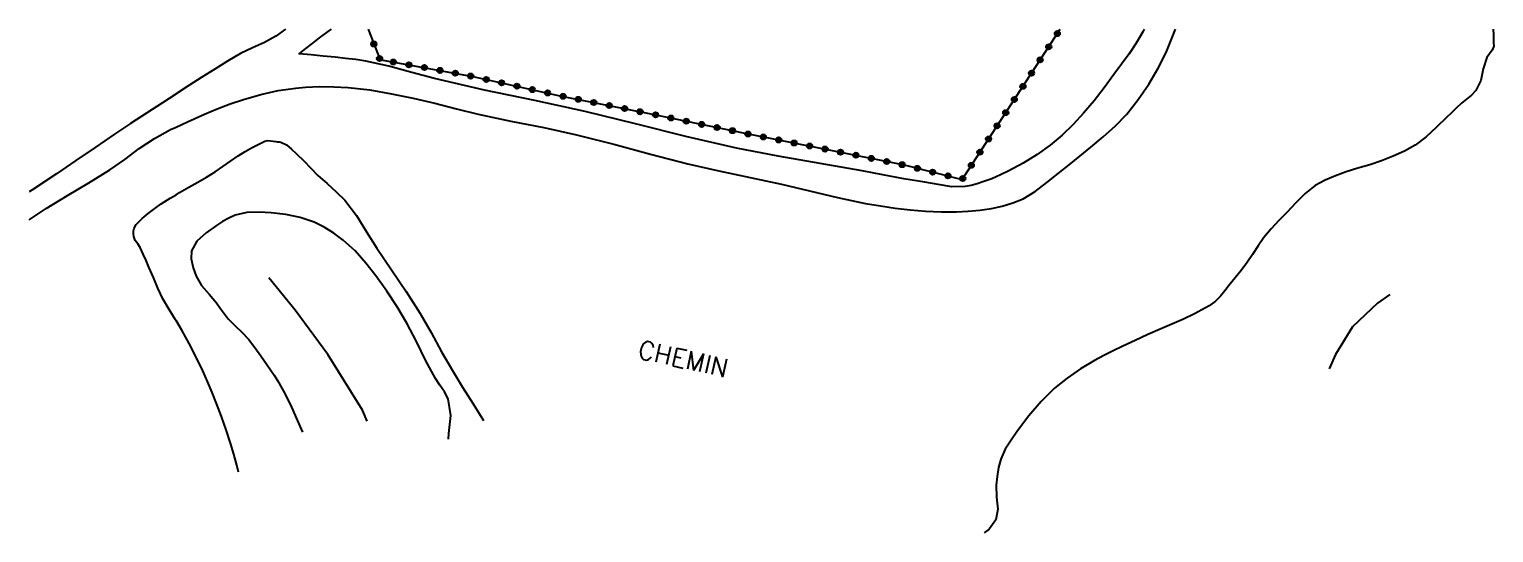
# Model space of a CAD drawing. Header units: millimetres. Extents: x 215000 to 216002, y 109000 to 110000.
# Drawn here: x 215000 to 215139.7, y 109952 to 110000 of the extents above; entities that cross this region are included whole.
import ezdxf

# ---------------------------------------------------------------- set-up
doc = ezdxf.new("R2010")
doc.units = ezdxf.units.MM
doc.layers.get('0').update_dxf_attribs({"linetype": 'CONTINUOUS'})
for name, color, linetype in [('W0071', 7, 'CONTINUOUS'), ('W0211', 2, 'CONTINUOUS'), ('W0214', 2, 'CONTINUOUS'), ('W0323', 7, 'CONTINUOUS'), ('W0330', 7, 'CONTINUOUS'), ('W0989', 7, 'CONTINUOUS')]:
    doc.layers.add(name, color=color, linetype=linetype)
doc.styles.get("Standard").update_dxf_attribs({"font": 'romans.shx', "width": 0.85})

# ---------------------------------------------------------------- blocks, each defined once
blk = doc.blocks.new('t323o')
at = {"color": 0, "linetype": 'Continuous'}
for radius in [0.25, 0.15]:
    blk.add_circle((0, 0), radius, dxfattribs=at)

msp = doc.modelspace()

# ---------------------------------------------------------------- linework, layer by layer
at = {"layer": 'W0071'}
for points in [[(215014, 109990.68), (215015.08, 109991.19), (215016.7, 109991.9), (215017.93, 109992.41), (215019.17, 109992.89), (215020.43, 109993.32), (215022.07, 109993.78), (215023.73, 109994.15), (215025.41, 109994.4), (215025.72, 109994.43), (215026.03, 109994.45), (215026.35, 109994.47), (215027.7, 109994.53), (215029.05, 109994.52), (215030.4, 109994.46), (215032.48, 109994.23), (215034.55, 109993.86), (215036.6, 109993.44), (215038.68, 109992.96), (215040.74, 109992.42), (215042.81, 109991.91), (215045.94, 109991.24), (215049.07, 109990.62), (215052.2, 109989.95), (215055.74, 109989.05), (215059.26, 109988.08), (215062.8, 109987.17), (215065.78, 109986.5), (215068.76, 109985.87), (215071.75, 109985.23), (215074.42, 109984.59), (215077.08, 109983.95), (215079.77, 109983.4), (215081.18, 109983.16), (215082.6, 109982.95), (215084.02, 109982.78), (215085.49, 109982.66), (215086.97, 109982.59), (215088.44, 109982.6), (215089.56, 109982.65), (215090.67, 109982.74), (215091.77, 109982.91), (215092.8, 109983.14), (215093.82, 109983.44), (215094.79, 109983.83), (215095.95, 109984.53), (215097.04, 109985.38), (215098.12, 109986.25), (215099.17, 109987.07), (215100.21, 109987.9), (215101.24, 109988.75), (215102.43, 109989.76), (215103.59, 109990.81), (215104.67, 109991.92), (215105.77, 109993.29), (215106.77, 109994.76), (215107.67, 109996.28), (215108.42, 109997.8), (215109.08, 109999.37), (215109.33, 110000)], [(215024.45, 110000), (215023.53, 109999.34), (215022.43, 109998.75), (215021.28, 109998.24), (215020.15, 109997.69), (215018.9, 109996.97), (215017.69, 109996.21), (215016.47, 109995.43), (215015.22, 109994.63), (215014, 109993.84)], [(215106.32, 110000), (215106.19, 109999.75), (215105.57, 109998.69), (215104.89, 109997.67), (215104.17, 109996.67), (215103.43, 109995.68), (215102.51, 109994.43), (215101.56, 109993.18), (215100.56, 109991.99), (215099.55, 109990.93), (215098.5, 109989.91), (215097.38, 109988.96), (215096.13, 109988.05), (215094.8, 109987.23), (215093.43, 109986.49), (215092.62, 109986.11), (215091.8, 109985.75), (215090.96, 109985.45), (215090.4, 109985.27), (215089.84, 109985.12), (215089.27, 109985.01), (215087.99, 109984.99), (215086.7, 109985.19), (215085.41, 109985.41), (215083.41, 109985.73), (215081.42, 109986.12), (215079.43, 109986.5), (215075.43, 109987.21), (215071.43, 109987.91), (215067.44, 109988.68), (215062.62, 109989.78), (215057.82, 109990.98), (215053.01, 109992.15), (215048.22, 109993.2), (215043.43, 109994.21), (215038.66, 109995.3), (215036.48, 109995.89), (215034.3, 109996.49), (215032.1, 109996.97), (215031.13, 109997.11), (215030.15, 109997.23), (215029.18, 109997.34), (215028.03, 109997.45), (215026.88, 109997.56), (215025.73, 109997.66), (215026.38, 109998.16), (215027.03, 109998.67), (215027.68, 109999.17), (215028.51, 109999.78), (215028.81, 110000)], [(215014, 109993.84), (215013.97, 109993.82), (215012.72, 109993), (215011.19, 109992.01), (215009.66, 109991.01), (215008.13, 109990), (215006.29, 109988.74), (215004.45, 109987.48), (215002.6, 109986.22), (215000.23, 109984.66), (215000, 109984.51)], [(215000, 109981.82), (215001.61, 109982.92), (215003.63, 109984.16), (215005.67, 109985.35), (215007.68, 109986.59), (215009.1, 109987.59), (215010.49, 109988.62), (215011.93, 109989.58), (215013.48, 109990.43), (215014, 109990.68)]]:
    msp.add_lwpolyline(points, dxfattribs=at)
at = {"layer": 'W0211'}
for points in [[(215139.63, 110000), (215139.65, 109999.47), (215139.65, 109998.8), (215139.66, 109998.66), (215139.67, 109998.53), (215139.67, 109998.4), (215139.53, 109998.01), (215139.27, 109997.66), (215139.02, 109997.3), (215138.67, 109996.23), (215138.43, 109995.12), (215137.97, 109994.15), (215137.55, 109993.73), (215137.07, 109993.34), (215136.6, 109992.96), (215136.12, 109992.51), (215135.64, 109992.05), (215135.17, 109991.6), (215134.21, 109990.66), (215133.23, 109989.74), (215132.18, 109988.94), (215131.15, 109988.37), (215130.07, 109987.9), (215128.96, 109987.47), (215127.85, 109987.09), (215126.71, 109986.77), (215125.6, 109986.4), (215124.58, 109986.02), (215123.58, 109985.6), (215122.64, 109985.09), (215121.68, 109984.33), (215120.8, 109983.44), (215119.95, 109982.53), (215119.19, 109981.76), (215118.45, 109980.97), (215117.76, 109980.15), (215117.2, 109979.36), (215116.68, 109978.53), (215116.14, 109977.72), (215115.59, 109977), (215115.02, 109976.29), (215114.44, 109975.6), (215114.03, 109975.07), (215113.61, 109974.55), (215113.14, 109974.08), (215112.52, 109973.63), (215111.83, 109973.24), (215111.14, 109972.88), (215110.07, 109972.36), (215108.97, 109971.89), (215107.87, 109971.42), (215106.68, 109970.89), (215105.49, 109970.34), (215104.31, 109969.78), (215103.39, 109969.35), (215102.48, 109968.9), (215101.59, 109968.43), (215100.27, 109967.62), (215098.99, 109966.74), (215097.79, 109965.78), (215096.5, 109964.52), (215095.32, 109963.15), (215094.25, 109961.7), (215093.65, 109960.83), (215093.09, 109959.95), (215092.66, 109959.01), (215092.44, 109958.21), (215092.32, 109957.37), (215092.23, 109956.54), (215092.26, 109955.39), (215092.37, 109954.24), (215092.2, 109953.21), (215091.54, 109952.35), (215091.07, 109952)], [(215039.99, 109960.93), (215040.02, 109961.45), (215040.2, 109963.17), (215039.96, 109964.77), (215039.6, 109965.43), (215039.16, 109966.05), (215038.73, 109966.69), (215037.79, 109968.44), (215036.92, 109970.23), (215036, 109971.98), (215035.08, 109973.53), (215034.11, 109975.04), (215033.05, 109976.49), (215032.09, 109977.7), (215031.07, 109978.87), (215029.94, 109979.9), (215029.06, 109980.55), (215028.13, 109981.13), (215027.17, 109981.61), (215025.85, 109982.06), (215024.46, 109982.35), (215023.06, 109982.5), (215021.91, 109982.56), (215020.74, 109982.52), (215019.64, 109982.27), (215019.02, 109982), (215018.42, 109981.66), (215017.86, 109981.28), (215016.88, 109980.59), (215015.99, 109979.79), (215015.48, 109978.88), (215015.45, 109978.1), (215015.63, 109977.25), (215015.91, 109976.46), (215016.44, 109975.57), (215017.15, 109974.75), (215017.85, 109973.93), (215018.22, 109973.42), (215018.59, 109972.9), (215018.98, 109972.4), (215019.61, 109971.74), (215020.27, 109971.11), (215020.9, 109970.45), (215021.52, 109969.67), (215022.09, 109968.86), (215022.65, 109968.04), (215023, 109967.54), (215023.34, 109967.03), (215023.67, 109966.52), (215024.37, 109965.26), (215025, 109963.96), (215025.59, 109962.65), (215026.07, 109961.58)]]:
    msp.add_lwpolyline(points, dxfattribs=at)
at = {"layer": 'W0214'}
for points in [[(215032.21, 109962.64), (215031.77, 109963.67), (215028.47, 109968.98), (215025.37, 109973.22), (215022.85, 109976.3)], [(215129.75, 109974.71), (215128.58, 109973.88), (215126.19, 109971.63), (215124.58, 109968.98), (215123.98, 109967.63)]]:
    msp.add_lwpolyline(points, dxfattribs=at)
at = {"layer": 'W0323'}
msp.add_lwpolyline([(215032.32, 110000), (215033.43, 109997.15), (215033.37, 109997.13), (215042.3, 109995.51), (215050.6, 109993.67), (215059.43, 109991.91), (215068.26, 109990.08), (215076.42, 109988.48), (215083.44, 109987.06), (215088.97, 109985.68), (215098.32, 110000)], dxfattribs=at)
at = {"layer": 'W0330'}
for points in [[(215014, 109984.23), (215014.34, 109984.43), (215015.23, 109984.95), (215016.07, 109985.43), (215016.91, 109985.91), (215017.74, 109986.41), (215018.46, 109986.92), (215019.18, 109987.44), (215019.91, 109987.93), (215020.58, 109988.34), (215021.25, 109988.73), (215021.95, 109989.08), (215022.21, 109989.2), (215022.47, 109989.32), (215022.73, 109989.39), (215022.99, 109989.38), (215023.26, 109989.33), (215023.52, 109989.29), (215023.68, 109989.27), (215023.83, 109989.26), (215023.98, 109989.24), (215024.52, 109988.99), (215025.01, 109988.57), (215025.48, 109988.12), (215026.18, 109987.46), (215026.86, 109986.76), (215027.53, 109986.06), (215028.4, 109985.28), (215029.27, 109984.51), (215030.09, 109983.7), (215031.2, 109982.25), (215032.17, 109980.69), (215033.14, 109979.13), (215034.54, 109977.06), (215035.95, 109974.99), (215037.29, 109972.89), (215038.33, 109971.09), (215039.33, 109969.26), (215040.35, 109967.45), (215041.33, 109965.86), (215042.33, 109964.28), (215043.32, 109962.71)], [(215014, 109972.23), (215013.95, 109972.3), (215013.33, 109973.29), (215012.74, 109974.31), (215012.27, 109975.3), (215011.85, 109976.32), (215011.41, 109977.32), (215011.14, 109977.95), (215010.86, 109978.57), (215010.57, 109979.19), (215010.34, 109979.53), (215010.11, 109979.87), (215009.96, 109980.24), (215009.93, 109980.51), (215009.94, 109980.79), (215009.99, 109981.05), (215010.18, 109981.38), (215010.48, 109981.67), (215010.78, 109981.95), (215011.35, 109982.45), (215011.97, 109982.91), (215012.59, 109983.35), (215013.45, 109983.91), (215014, 109984.23)], [(215019.94, 109957.76), (215019.8, 109958.43), (215019.51, 109959.49), (215019.19, 109960.55), (215018.78, 109961.82), (215018.32, 109963.08), (215017.85, 109964.33), (215017.44, 109965.37), (215017.01, 109966.41), (215016.56, 109967.44), (215015.93, 109968.74), (215015.26, 109970.03), (215014.56, 109971.3), (215014, 109972.23)]]:
    msp.add_lwpolyline(points, dxfattribs=at)

# ---------------------------------------------------------------- block references
at = {"layer": 'W0323'}
for p, rotation in [((215098.05, 109999.59), 56.8677790265499), ((215032.86, 109998.6), 291.3761230919304), ((215097.23, 109998.33), 56.8677790265499), ((215033.41, 109997.21), 291.3761230919304), ((215034.73, 109996.88), 349.6996730614526), ((215036.21, 109996.61), 349.6996730614526), ((215037.68, 109996.35), 349.6996730614526), ((215096.41, 109997.08), 56.8677790265499), ((215039.16, 109996.08), 349.6996730614526), ((215040.63, 109995.81), 349.6996730614526), ((215042.11, 109995.54), 349.6996730614526), ((215043.58, 109995.22), 347.5230853313742), ((215045.04, 109994.9), 347.5230853313742), ((215095.59, 109995.82), 56.8677790265499), ((215046.51, 109994.58), 347.5230853313742), ((215047.97, 109994.25), 347.5230853313742), ((215049.43, 109993.93), 347.5230853313742), ((215050.9, 109993.61), 348.7262430367598), ((215094.77, 109994.56), 56.8677790265499), ((215052.37, 109993.32), 348.7262430367598), ((215053.84, 109993.02), 348.7262430367598), ((215055.31, 109992.73), 348.7262430367598), ((215056.78, 109992.44), 348.7262430367598), ((215058.26, 109992.14), 348.7262430367598), ((215093.13, 109992.05), 56.8677790265499), ((215093.95, 109993.31), 56.8677790265499), ((215059.73, 109991.85), 348.2835798057826), ((215061.19, 109991.54), 348.2835798057826), ((215062.66, 109991.24), 348.2835798057826), ((215064.13, 109990.93), 348.2835798057826), ((215065.6, 109990.63), 348.2835798057826), ((215092.31, 109990.8), 56.8677790265499), ((215067.07, 109990.33), 348.2835798057826), ((215068.54, 109990.02), 348.885993654942), ((215070.01, 109989.73), 348.885993654942), ((215071.48, 109989.45), 348.885993654942), ((215091.49, 109989.54), 56.8677790265499), ((215072.95, 109989.16), 348.885993654942), ((215074.43, 109988.87), 348.885993654942), ((215075.9, 109988.58), 348.885993654942), ((215077.37, 109988.28), 348.5723978904211), ((215078.84, 109987.99), 348.5723978904211), ((215090.67, 109988.28), 56.8677790265499), ((215080.31, 109987.69), 348.5723978904211), ((215081.78, 109987.39), 348.5723978904211), ((215083.25, 109987.09), 348.5723978904211), ((215084.71, 109986.74), 346.034437864466), ((215089.85, 109987.03), 56.8677790265499), ((215086.16, 109986.38), 346.034437864466), ((215087.62, 109986.02), 346.034437864466), ((215089.03, 109985.77), 56.8677790265499)]:
    msp.add_blockref('t323o', p, dxfattribs=dict(at, rotation=rotation))

# ---------------------------------------------------------------- texts
at = {"layer": 'W0989'}
msp.add_text('CHEMIN', height=1.75, rotation=347.5045, dxfattribs=at).set_placement((215057.93, 109968.66))

doc.saveas('drawing.dxf')
